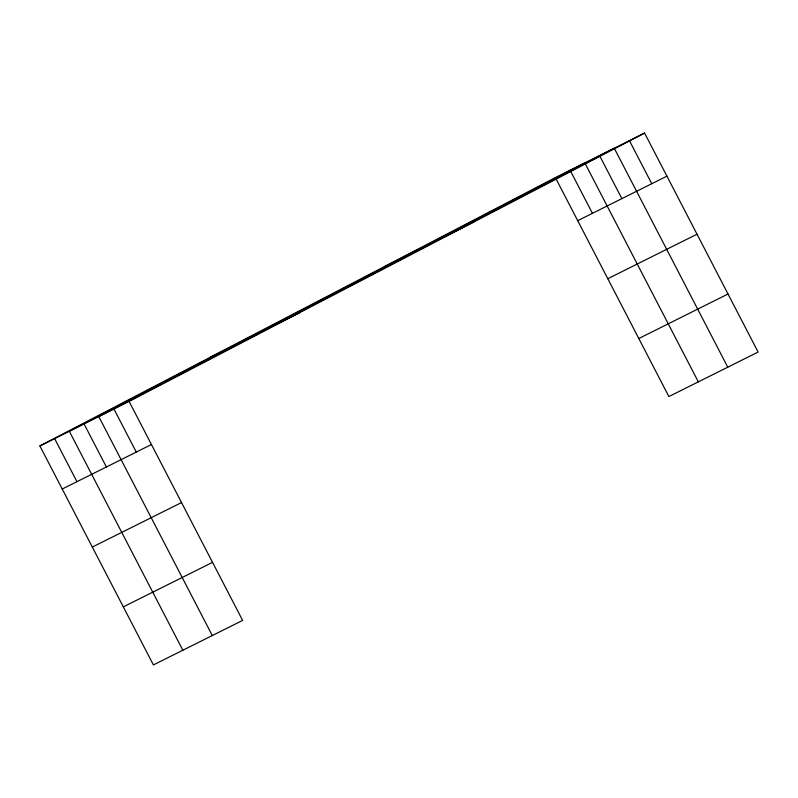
<?xml version="1.0" encoding="UTF-8"?>
<svg xmlns="http://www.w3.org/2000/svg" width="798" height="798" viewBox="0 0 798 798"><rect width="100%" height="100%" fill="white"/><g stroke="black" fill="none" stroke-linecap="round" stroke-linejoin="round"><path stroke-width="1.2" d="M39.9 445.952L129.116 401.444L242.622 620.415L153.406 664.924L39.9 445.952L555.378 177.585L644.594 133.076L758.1 352.048L668.884 396.556L555.378 177.585M129.116 401.444L644.594 133.076M385.274 266.143L474.491 221.635M210.014 357.394L299.22 312.886M577.712 220.667L666.929 176.159M62.224 489.024L151.44 444.516M607.797 278.711L697.013 234.203M92.319 547.069L181.535 502.56M638.799 338.512L728.015 294.003M123.311 606.869L212.527 562.371M629.432 140.648L651.757 183.72M727.766 367.18L614.26 148.209L98.782 416.576L212.288 635.547M599.547 155.56L621.871 198.632M698.33 381.873L584.824 162.902L69.336 431.259L182.842 650.23M570.101 170.243L592.425 213.315M113.944 409.005L136.278 452.077M84.059 423.918L106.393 466.99M54.623 438.601L76.947 481.683"/></g></svg>
